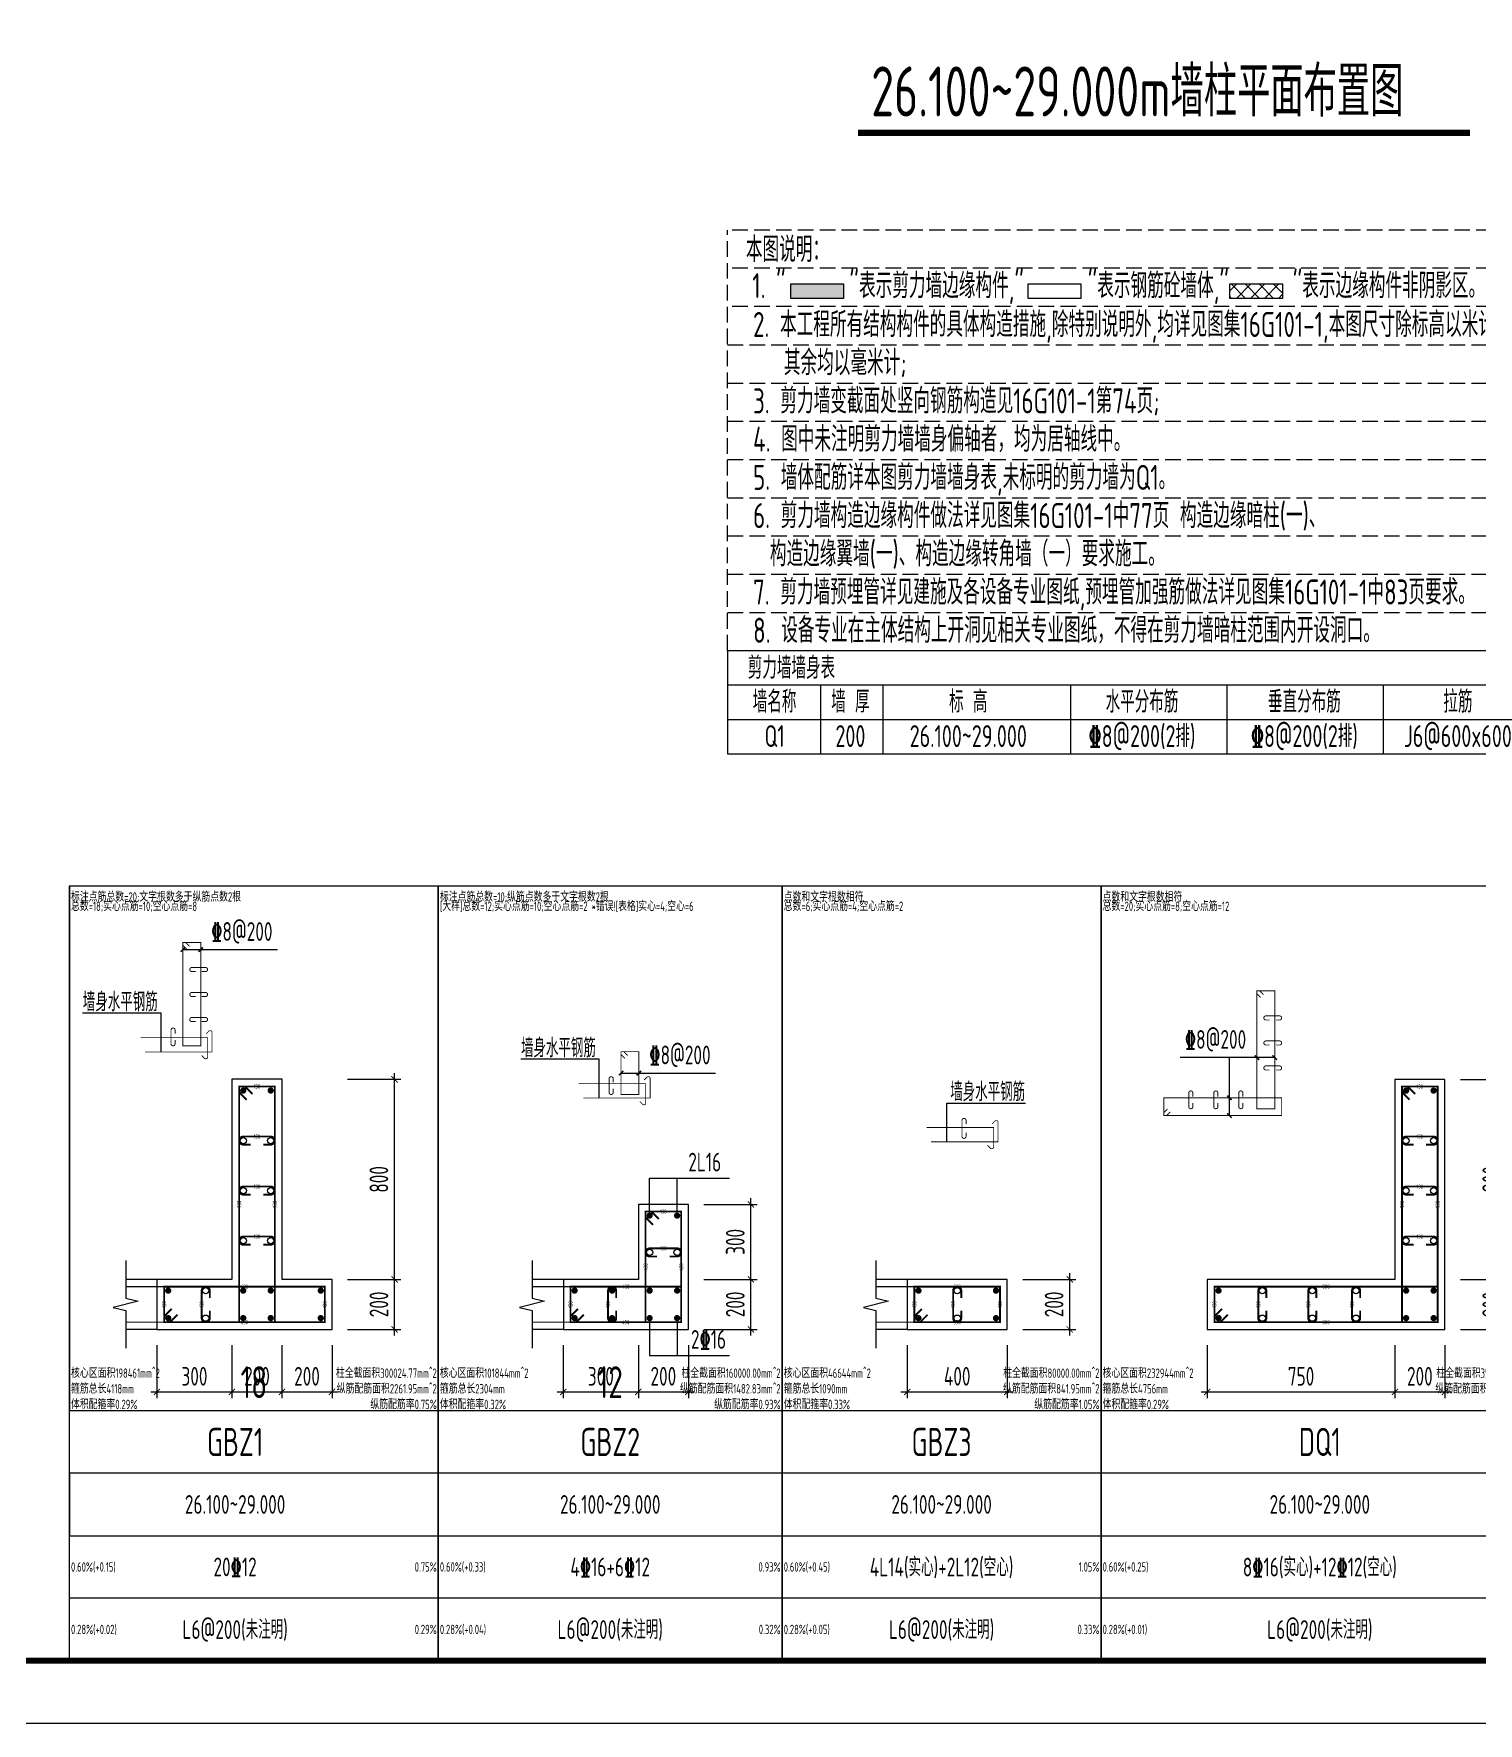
# Model space of a CAD drawing. Extents: x 826826 to 1642106, y -156213 to 399140.
# Drawn here: x 1179170 to 1202273, y 19777 to 46803 of the extents above; entities that cross this region are included whole.
import ezdxf
from ezdxf.enums import TextEntityAlignment as Align

# ---------------------------------------------------------------- set-up
doc = ezdxf.new("R2010")
doc.units = 0
doc.header["$LTSCALE"] = 1000
doc.linetypes.add('DASH', pattern=[0.35, 0.25, -0.1])
doc.layers.get('0').update_dxf_attribs({"linetype": 'CONTINUOUS'})
doc.layers.get('DEFPOINTS').update_dxf_attribs({"linetype": 'CONTINUOUS'})
for name, color, linetype in [('-TK', 7, 'CONTINUOUS'), ('COLU_DE_DIM', 3, 'CONTINUOUS'), ('COLU_DE_TH', 7, 'CONTINUOUS'), ('HATCH', 8, 'CONTINUOUS'), ('LABEL', 1, 'CONTINUOUS'), ('LINK', 6, 'CONTINUOUS'), ('LINK-INDEX', 6, 'CONTINUOUS'), ('link-墙筋', 6, 'CONTINUOUS'), ('PUB_TEXT', 2, 'CONTINUOUS'), ('REIN', 6, 'CONTINUOUS'), ('S-文字', 7, 'CONTINUOUS'), ('S-表格线', 54, 'CONTINUOUS'), ('TAB', 7, 'CONTINUOUS'), ('TAB_TEXT', 7, 'CONTINUOUS'), ('TEXT25', 2, 'CONTINUOUS'), ('THIN', 7, 'CONTINUOUS'), ('z-计算配筋', 7, 'CONTINUOUS')]:
    doc.layers.add(name, color=color, linetype=linetype)
doc.layers.add('箍筋长度', color=3, linetype='CONTINUOUS', plot=False)
doc.layers.add('配箍校核', color=34, linetype='CONTINUOUS', plot=False)
doc.styles.add('BW_Rein', font='Tssdeng.shx', dxfattribs={"width": 0.7, "bigfont": 'hztxt.shx'})
doc.styles.add('TSSD_DIMENSION', font='Tssdeng.shx', dxfattribs={"width": 0.7, "bigfont": 'tssdchn.shx'})
doc.styles.add('TSSD_REIN', font='tssdeng.shx', dxfattribs={"width": 0.7, "height": 300, "bigfont": 'tssdchn.shx'})
doc.dimstyles.new('TSSD_25_100', dxfattribs={"dimtxt": 300, "dimasz": 100, "dimexe": 100, "dimexo": 250, "dimgap": 100, "dimtad": 1, "dimdec": 0, "dimlfac": 0.25, "dimzin": 0, "dimdsep": 46, "dimtxsty": 'TSSD_DIMENSION', "dimblk": 'ARCHTICK', "dimcen": 0, "dimdle": 100, "dimclrt": 7, "dimadec": 0, "dimazin": 0, "dimtfac": 1, "dimtdec": 0, "dimtix": 1, "dimtmove": 2, "dimatfit": 3, "dimldrblk": 'ARCHTICK', "dimfxl": 0, "dimtolj": 1, "dimtzin": 0, "dimarcsym": 0})

# ---------------------------------------------------------------- blocks, each defined once
blk = doc.blocks.new('_ArchTick')
at = {"color": 0, "linetype": 'ByBlock', "const_width": 0.15}
blk.add_lwpolyline([(-0.5, -0.5), (0.5, 0.5)], dxfattribs=at)
blk = doc.blocks.new('*D788')
at = {"layer": 'COLU_DE_DIM', "color": 0, "lineweight": -2}
for p, q in [((1197940, 25827), (1197940, 24977)), ((1200940, 25827), (1200940, 24977)), ((1197840, 25077), (1201040, 25077))]:
    blk.add_line(p, q, dxfattribs=at)
at = {"layer": 'DEFPOINTS', "color": 0}
for p in [(1197940, 26077), (1200940, 26077), (1200940, 25077)]:
    blk.add_point(p, dxfattribs=at)
at = {"layer": 'COLU_DE_DIM', "color": 0, "lineweight": -2, "xscale": 100, "yscale": 100, "zscale": 100, "rotation": 180}
blk.add_blockref('_ArchTick', (1197940, 25077), dxfattribs=at)
at = {"layer": 'COLU_DE_DIM', "color": 0, "lineweight": -2, "xscale": 100, "yscale": 100, "zscale": 100}
blk.add_blockref('_ArchTick', (1200940, 25077), dxfattribs=at)
at = {"layer": 'COLU_DE_DIM', "color": 7, "insert": (1199440, 25327), "char_height": 300, "attachment_point": 5, "style": 'TSSD_DIMENSION'}
blk.add_mtext('\\A1;750', dxfattribs=at)
blk = doc.blocks.new('*D789')
at = {"layer": 'COLU_DE_DIM', "color": 0, "lineweight": -2}
for p, q in [((1200940, 25827), (1200940, 24977)), ((1201740, 25827), (1201740, 24977)), ((1200840, 25077), (1201840, 25077))]:
    blk.add_line(p, q, dxfattribs=at)
at = {"layer": 'DEFPOINTS', "color": 0}
for p in [(1200940, 26077), (1201740, 26077), (1201740, 25077)]:
    blk.add_point(p, dxfattribs=at)
at = {"layer": 'COLU_DE_DIM', "color": 0, "lineweight": -2, "xscale": 100, "yscale": 100, "zscale": 100, "rotation": 180}
blk.add_blockref('_ArchTick', (1200940, 25077), dxfattribs=at)
at = {"layer": 'COLU_DE_DIM', "color": 0, "lineweight": -2, "xscale": 100, "yscale": 100, "zscale": 100}
blk.add_blockref('_ArchTick', (1201740, 25077), dxfattribs=at)
at = {"layer": 'COLU_DE_DIM', "color": 7, "insert": (1201340, 25327), "char_height": 300, "attachment_point": 5, "style": 'TSSD_DIMENSION'}
blk.add_mtext('\\A1;200', dxfattribs=at)
blk = doc.blocks.new('*D790')
at = {"layer": 'COLU_DE_DIM', "color": 0, "lineweight": -2}
for p, q in [((1201990, 26877), (1202840, 26877)), ((1202740, 25977), (1202740, 26977)), ((1201990, 26077), (1202840, 26077))]:
    blk.add_line(p, q, dxfattribs=at)
at = {"layer": 'DEFPOINTS', "color": 0}
for p in [(1201740, 26877), (1202740, 26877), (1201740, 26077)]:
    blk.add_point(p, dxfattribs=at)
at = {"layer": 'COLU_DE_DIM', "color": 0, "lineweight": -2, "xscale": 100, "yscale": 100, "zscale": 100}
for p, rotation in [((1202740, 26877), 90), ((1202740, 26077), 270)]:
    blk.add_blockref('_ArchTick', p, dxfattribs=dict(at, rotation=rotation))
at = {"layer": 'COLU_DE_DIM', "color": 7, "insert": (1202490, 26477), "char_height": 300, "attachment_point": 5, "rotation": 90, "style": 'TSSD_DIMENSION'}
blk.add_mtext('\\A1;200', dxfattribs=at)
blk = doc.blocks.new('*D791')
at = {"layer": 'COLU_DE_DIM', "color": 0, "lineweight": -2}
for p, q in [((1201990, 30077), (1202840, 30077)), ((1202740, 26777), (1202740, 30177)), ((1201990, 26877), (1202840, 26877))]:
    blk.add_line(p, q, dxfattribs=at)
at = {"layer": 'DEFPOINTS', "color": 0}
for p in [(1201740, 30077), (1202740, 30077), (1201740, 26877)]:
    blk.add_point(p, dxfattribs=at)
at = {"layer": 'COLU_DE_DIM', "color": 0, "lineweight": -2, "xscale": 100, "yscale": 100, "zscale": 100}
for p, rotation in [((1202740, 30077), 90), ((1202740, 26877), 270)]:
    blk.add_blockref('_ArchTick', p, dxfattribs=dict(at, rotation=rotation))
at = {"layer": 'COLU_DE_DIM', "color": 7, "insert": (1202490, 28477), "char_height": 300, "attachment_point": 5, "rotation": 90, "style": 'TSSD_DIMENSION'}
blk.add_mtext('\\A1;800', dxfattribs=at)
blk = doc.blocks.new('*D792')
at = {"layer": 'COLU_DE_DIM', "color": 0, "lineweight": -2}
for p, q in [((1193140, 25827), (1193140, 24977)), ((1194740, 25827), (1194740, 24977)), ((1193040, 25077), (1194840, 25077))]:
    blk.add_line(p, q, dxfattribs=at)
at = {"layer": 'DEFPOINTS', "color": 0}
for p in [(1193140, 26077), (1194740, 26077), (1194740, 25077)]:
    blk.add_point(p, dxfattribs=at)
at = {"layer": 'COLU_DE_DIM', "color": 0, "lineweight": -2, "xscale": 100, "yscale": 100, "zscale": 100, "rotation": 180}
blk.add_blockref('_ArchTick', (1193140, 25077), dxfattribs=at)
at = {"layer": 'COLU_DE_DIM', "color": 0, "lineweight": -2, "xscale": 100, "yscale": 100, "zscale": 100}
blk.add_blockref('_ArchTick', (1194740, 25077), dxfattribs=at)
at = {"layer": 'COLU_DE_DIM', "color": 7, "insert": (1193940, 25327), "char_height": 300, "attachment_point": 5, "style": 'TSSD_DIMENSION'}
blk.add_mtext('\\A1;400', dxfattribs=at)
blk = doc.blocks.new('*D793')
at = {"layer": 'COLU_DE_DIM', "color": 0, "lineweight": -2}
for p, q in [((1194990, 26877), (1195840, 26877)), ((1195740, 25977), (1195740, 26977)), ((1194990, 26077), (1195840, 26077))]:
    blk.add_line(p, q, dxfattribs=at)
at = {"layer": 'DEFPOINTS', "color": 0}
for p in [(1194740, 26877), (1195740, 26877), (1194740, 26077)]:
    blk.add_point(p, dxfattribs=at)
at = {"layer": 'COLU_DE_DIM', "color": 0, "lineweight": -2, "xscale": 100, "yscale": 100, "zscale": 100}
for p, rotation in [((1195740, 26877), 90), ((1195740, 26077), 270)]:
    blk.add_blockref('_ArchTick', p, dxfattribs=dict(at, rotation=rotation))
at = {"layer": 'COLU_DE_DIM', "color": 7, "insert": (1195490, 26477), "char_height": 300, "attachment_point": 5, "rotation": 90, "style": 'TSSD_DIMENSION'}
blk.add_mtext('\\A1;200', dxfattribs=at)
blk = doc.blocks.new('*D794')
at = {"layer": 'COLU_DE_DIM', "color": 0, "lineweight": -2}
for p, q in [((1181140, 25827), (1181140, 24977)), ((1182340, 25827), (1182340, 24977)), ((1181040, 25077), (1182440, 25077))]:
    blk.add_line(p, q, dxfattribs=at)
at = {"layer": 'DEFPOINTS', "color": 0}
for p in [(1181140, 26077), (1182340, 26077), (1182340, 25077)]:
    blk.add_point(p, dxfattribs=at)
at = {"layer": 'COLU_DE_DIM', "color": 0, "lineweight": -2, "xscale": 100, "yscale": 100, "zscale": 100, "rotation": 180}
blk.add_blockref('_ArchTick', (1181140, 25077), dxfattribs=at)
at = {"layer": 'COLU_DE_DIM', "color": 0, "lineweight": -2, "xscale": 100, "yscale": 100, "zscale": 100}
blk.add_blockref('_ArchTick', (1182340, 25077), dxfattribs=at)
at = {"layer": 'COLU_DE_DIM', "color": 7, "insert": (1181740, 25327), "char_height": 300, "attachment_point": 5, "style": 'TSSD_DIMENSION'}
blk.add_mtext('\\A1;300', dxfattribs=at)
blk = doc.blocks.new('*D795')
at = {"layer": 'COLU_DE_DIM', "color": 0, "lineweight": -2}
for p, q in [((1182340, 25827), (1182340, 24977)), ((1183140, 25827), (1183140, 24977)), ((1182240, 25077), (1183240, 25077))]:
    blk.add_line(p, q, dxfattribs=at)
at = {"layer": 'DEFPOINTS', "color": 0}
for p in [(1182340, 26077), (1183140, 26077), (1183140, 25077)]:
    blk.add_point(p, dxfattribs=at)
at = {"layer": 'COLU_DE_DIM', "color": 0, "lineweight": -2, "xscale": 100, "yscale": 100, "zscale": 100, "rotation": 180}
blk.add_blockref('_ArchTick', (1182340, 25077), dxfattribs=at)
at = {"layer": 'COLU_DE_DIM', "color": 0, "lineweight": -2, "xscale": 100, "yscale": 100, "zscale": 100}
blk.add_blockref('_ArchTick', (1183140, 25077), dxfattribs=at)
at = {"layer": 'COLU_DE_DIM', "color": 7, "insert": (1182740, 25327), "char_height": 300, "attachment_point": 5, "style": 'TSSD_DIMENSION'}
blk.add_mtext('\\A1;200', dxfattribs=at)
blk = doc.blocks.new('*D796')
at = {"layer": 'COLU_DE_DIM', "color": 0, "lineweight": -2}
for p, q in [((1183140, 25827), (1183140, 24977)), ((1183940, 25827), (1183940, 24977)), ((1183040, 25077), (1184040, 25077))]:
    blk.add_line(p, q, dxfattribs=at)
at = {"layer": 'DEFPOINTS', "color": 0}
for p in [(1183140, 26077), (1183940, 26077), (1183940, 25077)]:
    blk.add_point(p, dxfattribs=at)
at = {"layer": 'COLU_DE_DIM', "color": 0, "lineweight": -2, "xscale": 100, "yscale": 100, "zscale": 100, "rotation": 180}
blk.add_blockref('_ArchTick', (1183140, 25077), dxfattribs=at)
at = {"layer": 'COLU_DE_DIM', "color": 0, "lineweight": -2, "xscale": 100, "yscale": 100, "zscale": 100}
blk.add_blockref('_ArchTick', (1183940, 25077), dxfattribs=at)
at = {"layer": 'COLU_DE_DIM', "color": 7, "insert": (1183540, 25327), "char_height": 300, "attachment_point": 5, "style": 'TSSD_DIMENSION'}
blk.add_mtext('\\A1;200', dxfattribs=at)
blk = doc.blocks.new('*D797')
at = {"layer": 'COLU_DE_DIM', "color": 0, "lineweight": -2}
for p, q in [((1184190, 26877), (1185040, 26877)), ((1184940, 25977), (1184940, 26977)), ((1184190, 26077), (1185040, 26077))]:
    blk.add_line(p, q, dxfattribs=at)
at = {"layer": 'DEFPOINTS', "color": 0}
for p in [(1183940, 26877), (1184940, 26877), (1183940, 26077)]:
    blk.add_point(p, dxfattribs=at)
at = {"layer": 'COLU_DE_DIM', "color": 0, "lineweight": -2, "xscale": 100, "yscale": 100, "zscale": 100}
for p, rotation in [((1184940, 26877), 90), ((1184940, 26077), 270)]:
    blk.add_blockref('_ArchTick', p, dxfattribs=dict(at, rotation=rotation))
at = {"layer": 'COLU_DE_DIM', "color": 7, "insert": (1184690, 26477), "char_height": 300, "attachment_point": 5, "rotation": 90, "style": 'TSSD_DIMENSION'}
blk.add_mtext('\\A1;200', dxfattribs=at)
blk = doc.blocks.new('*D798')
at = {"layer": 'COLU_DE_DIM', "color": 0, "lineweight": -2}
for p, q in [((1184190, 30078), (1185040, 30078)), ((1184940, 26777), (1184940, 30178)), ((1184190, 26877), (1185040, 26877))]:
    blk.add_line(p, q, dxfattribs=at)
at = {"layer": 'DEFPOINTS', "color": 0}
for p in [(1183940, 30078), (1184940, 30078), (1183940, 26877)]:
    blk.add_point(p, dxfattribs=at)
at = {"layer": 'COLU_DE_DIM', "color": 0, "lineweight": -2, "xscale": 100, "yscale": 100, "zscale": 100}
for p, rotation in [((1184940, 30078), 90), ((1184940, 26877), 270)]:
    blk.add_blockref('_ArchTick', p, dxfattribs=dict(at, rotation=rotation))
at = {"layer": 'COLU_DE_DIM', "color": 7, "insert": (1184690, 28477), "char_height": 300, "attachment_point": 5, "rotation": 90, "style": 'TSSD_DIMENSION'}
blk.add_mtext('\\A1;800', dxfattribs=at)
blk = doc.blocks.new('*D804')
at = {"layer": 'COLU_DE_DIM', "color": 0, "lineweight": -2}
for p, q in [((1187640, 25827), (1187640, 24977)), ((1188840, 25827), (1188840, 24977)), ((1187540, 25077), (1188940, 25077))]:
    blk.add_line(p, q, dxfattribs=at)
at = {"layer": 'DEFPOINTS', "color": 0}
for p in [(1187640, 26077), (1188840, 26077), (1188840, 25077)]:
    blk.add_point(p, dxfattribs=at)
at = {"layer": 'COLU_DE_DIM', "color": 0, "lineweight": -2, "xscale": 100, "yscale": 100, "zscale": 100, "rotation": 180}
blk.add_blockref('_ArchTick', (1187640, 25077), dxfattribs=at)
at = {"layer": 'COLU_DE_DIM', "color": 0, "lineweight": -2, "xscale": 100, "yscale": 100, "zscale": 100}
blk.add_blockref('_ArchTick', (1188840, 25077), dxfattribs=at)
at = {"layer": 'COLU_DE_DIM', "color": 7, "insert": (1188240, 25327), "char_height": 300, "attachment_point": 5, "style": 'TSSD_DIMENSION'}
blk.add_mtext('\\A1;300', dxfattribs=at)
blk = doc.blocks.new('*D805')
at = {"layer": 'COLU_DE_DIM', "color": 0, "lineweight": -2}
for p, q in [((1188840, 25827), (1188840, 24977)), ((1189640, 25827), (1189640, 24977)), ((1188740, 25077), (1189740, 25077))]:
    blk.add_line(p, q, dxfattribs=at)
at = {"layer": 'DEFPOINTS', "color": 0}
for p in [(1188840, 26077), (1189640, 26077), (1189640, 25077)]:
    blk.add_point(p, dxfattribs=at)
at = {"layer": 'COLU_DE_DIM', "color": 0, "lineweight": -2, "xscale": 100, "yscale": 100, "zscale": 100, "rotation": 180}
blk.add_blockref('_ArchTick', (1188840, 25077), dxfattribs=at)
at = {"layer": 'COLU_DE_DIM', "color": 0, "lineweight": -2, "xscale": 100, "yscale": 100, "zscale": 100}
blk.add_blockref('_ArchTick', (1189640, 25077), dxfattribs=at)
at = {"layer": 'COLU_DE_DIM', "color": 7, "insert": (1189240, 25327), "char_height": 300, "attachment_point": 5, "style": 'TSSD_DIMENSION'}
blk.add_mtext('\\A1;200', dxfattribs=at)
blk = doc.blocks.new('*D806')
at = {"layer": 'COLU_DE_DIM', "color": 0, "lineweight": -2}
for p, q in [((1189890, 26877), (1190740, 26877)), ((1190640, 25977), (1190640, 26977)), ((1189890, 26077), (1190740, 26077))]:
    blk.add_line(p, q, dxfattribs=at)
at = {"layer": 'DEFPOINTS', "color": 0}
for p in [(1189640, 26877), (1190640, 26877), (1189640, 26077)]:
    blk.add_point(p, dxfattribs=at)
at = {"layer": 'COLU_DE_DIM', "color": 0, "lineweight": -2, "xscale": 100, "yscale": 100, "zscale": 100}
for p, rotation in [((1190640, 26877), 90), ((1190640, 26077), 270)]:
    blk.add_blockref('_ArchTick', p, dxfattribs=dict(at, rotation=rotation))
at = {"layer": 'COLU_DE_DIM', "color": 7, "insert": (1190390, 26477), "char_height": 300, "attachment_point": 5, "rotation": 90, "style": 'TSSD_DIMENSION'}
blk.add_mtext('\\A1;200', dxfattribs=at)
blk = doc.blocks.new('*D807')
at = {"layer": 'COLU_DE_DIM', "color": 0, "lineweight": -2}
for p, q in [((1190640, 26777), (1190640, 28177)), ((1189890, 28077), (1190740, 28077)), ((1189890, 26877), (1190740, 26877))]:
    blk.add_line(p, q, dxfattribs=at)
at = {"layer": 'DEFPOINTS', "color": 0}
for p in [(1189640, 28077), (1190640, 28077), (1189640, 26877)]:
    blk.add_point(p, dxfattribs=at)
at = {"layer": 'COLU_DE_DIM', "color": 0, "lineweight": -2, "xscale": 100, "yscale": 100, "zscale": 100}
for p, rotation in [((1190640, 28077), 90), ((1190640, 26877), 270)]:
    blk.add_blockref('_ArchTick', p, dxfattribs=dict(at, rotation=rotation))
at = {"layer": 'COLU_DE_DIM', "color": 7, "insert": (1190390, 27477), "char_height": 300, "attachment_point": 5, "rotation": 90, "style": 'TSSD_DIMENSION'}
blk.add_mtext('\\A1;300', dxfattribs=at)
blk = doc.blocks.new('*U15')
at = {"layer": 'HATCH'}
for points in [[(5140097, 756132), (5140097, 756363), (5140942, 756132)], [(5140097, 756363), (5140942, 756132), (5140942, 756363)]]:
    blk.add_solid(points, dxfattribs=at)
blk = doc.blocks.new('A1')
blk.add_lwpolyline([(0, 59400), (0, 0), (84100, 0), (84100, 59400)], close=True)
at = {"const_width": 100}
blk.add_lwpolyline([(2500, 58400), (2500, 1000), (83100, 1000), (83100, 58400)], close=True, dxfattribs=at)

msp = doc.modelspace()

# ---------------------------------------------------------------- hatches: boundary and pattern name
at = {"layer": 'HATCH'}
h = msp.add_hatch(dxfattribs=at)
h.set_pattern_fill('HOLE_MATETIEL', color=252, scale=50, style=0)
h.set_pattern_definition([(45, (894385.19, 76432.76), (-112.2532, 112.2532), []), (135, (894385.19, 76432.76), (-112.2532, -112.2532), [])])
h.paths.add_polyline_path([(1198299.53, 42801.78), (1199144.33, 42801.78), (1199144.33, 42571.06), (1198299.53, 42571.06)])

# ---------------------------------------------------------------- linework, layer by layer
at = {"layer": 'COLU_DE_TH'}
for points in [[(1181140.11, 26877.23), (1181140.11, 26077.23), (1183940.11, 26077.23), (1183940.11, 26877.23), (1183140.11, 26877.23), (1183140.11, 30077.72), (1182340.11, 30077.72), (1182340.11, 26877.23), (1181140.11, 26877.23)], [(1200940.11, 26877.23), (1197940.11, 26877.23), (1197940.11, 26077.23), (1201740.11, 26077.23), (1201740.11, 30077.23), (1200940.11, 30077.23), (1200940.11, 26877.23)], [(1187640.11, 26877.23), (1187640.11, 26077.23), (1189640.11, 26077.23), (1189640.11, 28077.23), (1188840.11, 28077.23), (1188840.11, 26877.23), (1187640.11, 26877.23)], [(1193140.11, 26877.23), (1193140.11, 26077.23), (1194740.11, 26077.23), (1194740.11, 26877.23), (1193140.11, 26877.23)]]:
    msp.add_lwpolyline(points, close=True, dxfattribs=at)
at = {"layer": 'LABEL'}
for p, q in [((1181555.04, 32152.4), (1183067.54, 32152.4)), ((1199019.55, 30425.83), (1197507.05, 30425.83)), ((1188562.61, 30177.23), (1190075.11, 30177.23)), ((1189020.11, 28497.23), (1190300.11, 28497.23)), ((1189020.11, 27897.23), (1189020.11, 28497.23)), ((1189460.11, 27897.23), (1189460.11, 28497.23)), ((1189020.11, 26257.23), (1189020.11, 25657.23)), ((1189460.11, 26257.23), (1189460.11, 25657.23)), ((1189020.11, 25657.23), (1190300.11, 25657.23))]:
    msp.add_line(p, q, dxfattribs=at)
at = {"layer": 'LABEL', "const_width": 25}
for points in [[(1181519.65, 32117.04), (1181590.4, 32187.76)], [(1181804.65, 32117.04), (1181875.4, 32187.76)], [(1198769.92, 30390.47), (1198699.17, 30461.18)], [(1199054.92, 30390.47), (1198984.17, 30461.18)], [(1188527.25, 30141.87), (1188598, 30212.58)], [(1188812.25, 30141.87), (1188883, 30212.58)], [(1198329.7, 29746.5), (1198258.95, 29817.21)], [(1198329.7, 29461.5), (1198258.95, 29532.21)]]:
    msp.add_lwpolyline(points, dxfattribs=at)
at = {"layer": 'LABEL'}
msp.add_lwpolyline([(1198294.32, 29496.85), (1198294.32, 30425.83)], dxfattribs=at)
at = {"layer": 'LINK', "const_width": 30}
for points in [[(1182575.11, 29750.8), (1182455.11, 29870.8), (1182455.11, 29962.72), (1183025.11, 29962.72), (1183025.11, 26192.23), (1182455.11, 26192.23), (1182455.11, 29962.72), (1182547.04, 29962.72), (1182667.04, 29842.72)], [(1201175.11, 29750.3), (1201055.11, 29870.3), (1201055.11, 29962.23), (1201625.11, 29962.23), (1201625.11, 26192.23), (1201055.11, 26192.23), (1201055.11, 29962.23), (1201147.04, 29962.23), (1201267.04, 29842.23)], [(1189075.11, 27750.3), (1188955.11, 27870.3), (1188955.11, 27962.23), (1189525.11, 27962.23), (1189525.11, 26192.23), (1188955.11, 26192.23), (1188955.11, 27962.23), (1189047.04, 27962.23), (1189167.04, 27842.23)], [(1181467.04, 26312.23), (1181347.04, 26192.23), (1181255.11, 26192.23), (1181255.11, 26762.23), (1183825.11, 26762.23), (1183825.11, 26192.23), (1181255.11, 26192.23), (1181255.11, 26284.15), (1181375.11, 26404.15)], [(1187967.04, 26312.23), (1187847.04, 26192.23), (1187755.11, 26192.23), (1187755.11, 26762.23), (1189525.11, 26762.23), (1189525.11, 26192.23), (1187755.11, 26192.23), (1187755.11, 26284.15), (1187875.11, 26404.15)], [(1193467.04, 26312.23), (1193347.04, 26192.23), (1193255.11, 26192.23), (1193255.11, 26762.23), (1194625.11, 26762.23), (1194625.11, 26192.23), (1193255.11, 26192.23), (1193255.11, 26284.15), (1193375.11, 26404.15)], [(1198267.04, 26312.23), (1198147.04, 26192.23), (1198055.11, 26192.23), (1198055.11, 26762.23), (1201625.11, 26762.23), (1201625.11, 26192.23), (1198055.11, 26192.23), (1198055.11, 26284.15), (1198175.11, 26404.15)]]:
    msp.add_lwpolyline(points, dxfattribs=at)
for points in [[(1182840.11, 29032.22), (1182960.11, 29032.22, 1), (1182960.11, 29162.22), (1182520.11, 29162.22, 1), (1182520.11, 29032.22), (1182640.11, 29032.22)], [(1201440.11, 29032.23), (1201560.11, 29032.23, 1), (1201560.11, 29162.23), (1201120.11, 29162.23, 1), (1201120.11, 29032.23), (1201240.11, 29032.23)], [(1182840.11, 28232.22), (1182960.11, 28232.22, 1), (1182960.11, 28362.22), (1182520.11, 28362.22, 1), (1182520.11, 28232.22), (1182640.11, 28232.22)], [(1201440.11, 28232.23), (1201560.11, 28232.23, 1), (1201560.11, 28362.23), (1201120.11, 28362.23, 1), (1201120.11, 28232.23), (1201240.11, 28232.23)], [(1182840.11, 27432.22), (1182960.11, 27432.22, 1), (1182960.11, 27562.22), (1182520.11, 27562.22, 1), (1182520.11, 27432.22), (1182640.11, 27432.22)], [(1201440.11, 27432.23), (1201560.11, 27432.23, 1), (1201560.11, 27562.23), (1201120.11, 27562.23, 1), (1201120.11, 27432.23), (1201240.11, 27432.23)], [(1189340.11, 27244.05), (1189460.11, 27244.05, 1), (1189460.11, 27374.05), (1189020.11, 27374.05, 1), (1189020.11, 27244.05), (1189140.11, 27244.05)], [(1181985.11, 26577.23), (1181985.11, 26697.23, 1), (1181855.11, 26697.23), (1181855.11, 26257.23, 1), (1181985.11, 26257.23), (1181985.11, 26377.23)], [(1188485.11, 26577.23), (1188485.11, 26697.23, 1), (1188355.11, 26697.23), (1188355.11, 26257.23, 1), (1188485.11, 26257.23), (1188485.11, 26377.23)], [(1194005.11, 26577.23), (1194005.11, 26697.23, 1), (1193875.11, 26697.23), (1193875.11, 26257.23, 1), (1194005.11, 26257.23), (1194005.11, 26377.23)], [(1198885.11, 26577.23), (1198885.11, 26697.23, 1), (1198755.11, 26697.23), (1198755.11, 26257.23, 1), (1198885.11, 26257.23), (1198885.11, 26377.23)], [(1199685.11, 26577.23), (1199685.11, 26697.23, 1), (1199555.11, 26697.23), (1199555.11, 26257.23, 1), (1199685.11, 26257.23), (1199685.11, 26377.23)], [(1200385.11, 26577.23), (1200385.11, 26697.23, 1), (1200255.11, 26697.23), (1200255.11, 26257.23, 1), (1200385.11, 26257.23), (1200385.11, 26377.23)]]:
    msp.add_lwpolyline(points, format="xyb", dxfattribs=at)
at = {"layer": 'LINK-INDEX', "const_width": 15}
for points in [[(1181615.04, 32160.37), (1181555.04, 32220.37), (1181555.04, 32266.33), (1181840.04, 32266.33), (1181840.04, 30612.9), (1181555.04, 30612.9), (1181555.04, 32266.33), (1181601, 32266.33), (1181661, 32206.33)], [(1198794.55, 31385.89), (1198734.55, 31445.89), (1198734.55, 31491.85), (1199019.55, 31491.85), (1199019.55, 29606.85), (1198734.55, 29606.85), (1198734.55, 31491.85), (1198780.51, 31491.85), (1198840.51, 31431.85)], [(1188622.61, 30413.77), (1188562.61, 30473.77), (1188562.61, 30519.73), (1188847.61, 30519.73), (1188847.61, 29834.73), (1188562.61, 29834.73), (1188562.61, 30519.73), (1188608.57, 30519.73), (1188668.57, 30459.73)], [(1197350.51, 29556.85), (1197290.51, 29496.85), (1197244.54, 29496.85), (1197244.54, 29781.85), (1199129.55, 29781.85), (1199129.55, 29496.85), (1197244.54, 29496.85), (1197244.54, 29542.81), (1197304.54, 29602.81)]]:
    msp.add_lwpolyline(points, dxfattribs=at)
for points in [[(1181857.54, 31801.33), (1181917.54, 31801.33, 1), (1181917.54, 31866.33), (1181697.54, 31866.33, 1), (1181697.54, 31801.33), (1181757.54, 31801.33)], [(1181857.54, 31401.33), (1181917.54, 31401.33, 1), (1181917.54, 31466.33), (1181697.54, 31466.33, 1), (1181697.54, 31401.33), (1181757.54, 31401.33)], [(1199037.05, 31026.85), (1199097.05, 31026.85, 1), (1199097.05, 31091.85), (1198877.05, 31091.85, 1), (1198877.05, 31026.85), (1198937.05, 31026.85)], [(1181430.04, 30805.4), (1181430.04, 30865.4, 1), (1181365.04, 30865.4), (1181365.04, 30645.4, 1), (1181430.04, 30645.4), (1181430.04, 30705.4)], [(1181857.54, 31001.33), (1181917.54, 31001.33, 1), (1181917.54, 31066.33), (1181697.54, 31066.33, 1), (1181697.54, 31001.33), (1181757.54, 31001.33)], [(1199037.05, 30626.85), (1199097.05, 30626.85, 1), (1199097.05, 30691.85), (1198877.05, 30691.85, 1), (1198877.05, 30626.85), (1198937.05, 30626.85)], [(1199037.05, 30226.85), (1199097.05, 30226.85, 1), (1199097.05, 30291.85), (1198877.05, 30291.85, 1), (1198877.05, 30226.85), (1198937.05, 30226.85)], [(1188437.61, 30027.23), (1188437.61, 30087.23, 1), (1188372.61, 30087.23), (1188372.61, 29867.23, 1), (1188437.61, 29867.23), (1188437.61, 29927.23)], [(1197709.54, 29799.35), (1197709.54, 29859.35, 1), (1197644.54, 29859.35), (1197644.54, 29639.35, 1), (1197709.54, 29639.35), (1197709.54, 29699.35)], [(1198109.54, 29799.35), (1198109.54, 29859.35, 1), (1198044.54, 29859.35), (1198044.54, 29639.35, 1), (1198109.54, 29639.35), (1198109.54, 29699.35)], [(1198509.54, 29799.35), (1198509.54, 29859.35, 1), (1198444.54, 29859.35), (1198444.54, 29639.35, 1), (1198509.54, 29639.35), (1198509.54, 29699.35)], [(1194081.63, 29360.41), (1194081.63, 29420.41, 1), (1194016.63, 29420.41), (1194016.63, 29164.7, 1), (1194081.63, 29164.7), (1194081.63, 29224.7)]]:
    msp.add_lwpolyline(points, format="xyb", dxfattribs=at)
at = {"layer": 'LINK-INDEX', "color": 1, "const_width": 20}
for points in [[(1181355.11, 26762.23), (1180640.11, 26762.23)], [(1187855.11, 26762.23), (1187140.11, 26762.23)], [(1193355.11, 26762.23), (1192640.11, 26762.23)], [(1181355.11, 26192.23), (1180640.11, 26192.23)], [(1187855.11, 26192.23), (1187140.11, 26192.23)], [(1193355.11, 26192.23), (1192640.11, 26192.23)]]:
    msp.add_lwpolyline(points, dxfattribs=at)
at = {"layer": 'link-墙筋', "color": 152, "const_width": 12.5}
for points in [[(1180950.91, 30515.66), (1182020.91, 30515.66), (1182020.91, 30831.33, 0.41421356), (1181996.91, 30855.33), (1181988.42, 30855.33, 0.19891237), (1181971.45, 30848.3), (1181925.49, 30802.34)], [(1180880.04, 30745.49), (1181950.04, 30745.49), (1181950.04, 30429.82, -0.41421356), (1181926.04, 30405.82), (1181917.56, 30405.82, -0.19891237), (1181900.58, 30412.85), (1181854.62, 30458.81)], [(1187887.61, 30009.73), (1188957.61, 30009.73), (1188957.61, 29694.05, -0.41421356), (1188933.61, 29670.05), (1188925.13, 29670.05, -0.19891237), (1188908.16, 29677.08), (1188862.19, 29723.04)], [(1187958.48, 29779.89), (1189028.48, 29779.89), (1189028.48, 30095.57, 0.41421356), (1189004.48, 30119.57), (1188996, 30119.57, 0.19891237), (1188979.03, 30112.54), (1188933.06, 30066.58)], [(1193451.52, 29307.2), (1194521.52, 29307.2), (1194521.52, 28991.52, -0.41421356), (1194497.52, 28967.52), (1194489.04, 28967.52, -0.19891237), (1194472.07, 28974.55), (1194426.11, 29020.52)], [(1193522.39, 29077.37), (1194592.39, 29077.37), (1194592.39, 29393.04, 0.41421356), (1194568.39, 29417.04), (1194559.91, 29417.04, 0.19891237), (1194542.94, 29410.01), (1194496.98, 29364.05)]]:
    msp.add_lwpolyline(points, format="xyb", dxfattribs=at)
at = {"layer": 'PUB_TEXT', "color": 7, "const_width": 100}
msp.add_lwpolyline([(1192354.99, 45220.68), (1202142.12, 45220.68)], dxfattribs=at)
at = {"layer": 'REIN', "const_width": 50}
for points in [[(1182495.11, 29897.72, 1), (1182545.11, 29897.72, 1), (1182495.11, 29897.72)], [(1182935.11, 29897.72, 1), (1182985.11, 29897.72, 1), (1182935.11, 29897.72)], [(1201095.11, 29897.23, 1), (1201145.11, 29897.23, 1), (1201095.11, 29897.23)], [(1201535.11, 29897.23, 1), (1201585.11, 29897.23, 1), (1201535.11, 29897.23)], [(1188995.11, 27897.23, 1), (1189045.11, 27897.23, 1), (1188995.11, 27897.23)], [(1189435.11, 27897.23, 1), (1189485.11, 27897.23, 1), (1189435.11, 27897.23)], [(1181295.11, 26697.23, 1), (1181345.11, 26697.23, 1), (1181295.11, 26697.23)], [(1182495.11, 26697.23, 1), (1182545.11, 26697.23, 1), (1182495.11, 26697.23)], [(1182935.11, 26697.23, 1), (1182985.11, 26697.23, 1), (1182935.11, 26697.23)], [(1183735.11, 26697.23, 1), (1183785.11, 26697.23, 1), (1183735.11, 26697.23)], [(1187795.11, 26697.23, 1), (1187845.11, 26697.23, 1), (1187795.11, 26697.23)], [(1188395.11, 26697.23, 1), (1188445.11, 26697.23, 1), (1188395.11, 26697.23)], [(1188995.11, 26697.23, 1), (1189045.11, 26697.23, 1), (1188995.11, 26697.23)], [(1189435.11, 26697.23, 1), (1189485.11, 26697.23, 1), (1189435.11, 26697.23)], [(1193295.11, 26697.23, 1), (1193345.11, 26697.23, 1), (1193295.11, 26697.23)], [(1194535.11, 26697.23, 1), (1194585.11, 26697.23, 1), (1194535.11, 26697.23)], [(1198095.11, 26697.23, 1), (1198145.11, 26697.23, 1), (1198095.11, 26697.23)], [(1201095.11, 26697.23, 1), (1201145.11, 26697.23, 1), (1201095.11, 26697.23)], [(1201535.11, 26697.23, 1), (1201585.11, 26697.23, 1), (1201535.11, 26697.23)], [(1181295.11, 26257.23, 1), (1181345.11, 26257.23, 1), (1181295.11, 26257.23)], [(1182495.11, 26257.23, 1), (1182545.11, 26257.23, 1), (1182495.11, 26257.23)], [(1182935.11, 26257.23, 1), (1182985.11, 26257.23, 1), (1182935.11, 26257.23)], [(1183735.11, 26257.23, 1), (1183785.11, 26257.23, 1), (1183735.11, 26257.23)], [(1187795.11, 26257.23, 1), (1187845.11, 26257.23, 1), (1187795.11, 26257.23)], [(1188395.11, 26257.23, 1), (1188445.11, 26257.23, 1), (1188395.11, 26257.23)], [(1188995.11, 26257.23, 1), (1189045.11, 26257.23, 1), (1188995.11, 26257.23)], [(1189435.11, 26257.23, 1), (1189485.11, 26257.23, 1), (1189435.11, 26257.23)], [(1193295.11, 26257.23, 1), (1193345.11, 26257.23, 1), (1193295.11, 26257.23)], [(1194535.11, 26257.23, 1), (1194585.11, 26257.23, 1), (1194535.11, 26257.23)], [(1198095.11, 26257.23, 1), (1198145.11, 26257.23, 1), (1198095.11, 26257.23)], [(1201095.11, 26257.23, 1), (1201145.11, 26257.23, 1), (1201095.11, 26257.23)], [(1201535.11, 26257.23, 1), (1201585.11, 26257.23, 1), (1201535.11, 26257.23)]]:
    msp.add_lwpolyline(points, format="xyb", close=True, dxfattribs=at)
at = {"layer": 'REIN'}
for centre in [(1182520.11, 29097.22), (1182960.11, 29097.22), (1201120.11, 29097.23), (1201560.11, 29097.23), (1182520.11, 28297.22), (1182960.11, 28297.22), (1201120.11, 28297.23), (1201560.11, 28297.23), (1182520.11, 27497.22), (1182960.11, 27497.22), (1189020.11, 27309.05), (1189460.11, 27309.05), (1201120.11, 27497.23), (1201560.11, 27497.23), (1181920.11, 26697.23), (1193940.11, 26697.23), (1198820.11, 26697.23), (1199620.11, 26697.23), (1200320.11, 26697.23), (1181920.11, 26257.23), (1193940.11, 26257.23), (1198820.11, 26257.23), (1199620.11, 26257.23), (1200320.11, 26257.23)]:
    msp.add_circle(centre, 50, dxfattribs=at)
at = {"layer": 'S-文字'}
for points in [[(1191276.3, 42801.78), (1192121.1, 42801.78), (1192121.1, 42571.06), (1191276.3, 42571.06)], [(1195072.77, 42801.78), (1195917.57, 42801.78), (1195917.57, 42571.06), (1195072.77, 42571.06)], [(1198299.53, 42801.78), (1199144.33, 42801.78), (1199144.33, 42571.06), (1198299.53, 42571.06)]]:
    msp.add_lwpolyline(points, close=True, dxfattribs=at)
at = {"layer": 'S-表格线', "linetype": 'DASH'}
for p, q in [((1190266.83, 36935.95), (1190266.83, 43662.71)), ((1204241.95, 43662.71), (1190266.83, 43662.71)), ((1204241.95, 43051.19), (1190266.83, 43051.19)), ((1204241.95, 42439.66), (1190266.83, 42439.66)), ((1190266.83, 41828.14), (1204241.95, 41828.14)), ((1190266.83, 41216.62), (1204241.95, 41216.62)), ((1190266.83, 40605.09), (1204241.95, 40605.09)), ((1190266.83, 39993.57), (1204241.95, 39993.57)), ((1190266.83, 39382.04), (1204241.95, 39382.04)), ((1190266.83, 38770.52), (1204241.95, 38770.52)), ((1190266.83, 38159), (1204241.95, 38159)), ((1190266.83, 37547.47), (1204241.95, 37547.47)), ((1190266.83, 36935.95), (1204241.95, 36935.95))]:
    msp.add_line(p, q, dxfattribs=at)
at = {"layer": 'S-表格线'}
for p, q in [((1190266.83, 36935.95), (1190266.83, 35285.95)), ((1190266.83, 36935.95), (1203252.58, 36935.95)), ((1190266.83, 36385.95), (1203252.58, 36385.95)), ((1191752.58, 36385.95), (1191752.58, 35285.95)), ((1192752.58, 36385.95), (1192752.58, 35285.95)), ((1195752.58, 36385.95), (1195752.58, 35285.95)), ((1198252.58, 36385.95), (1198252.58, 35285.95)), ((1200752.58, 36385.95), (1200752.58, 35285.95)), ((1190266.83, 35835.95), (1203252.58, 35835.95)), ((1190266.83, 35285.95), (1203252.58, 35285.95))]:
    msp.add_line(p, q, dxfattribs=at)
at = {"layer": 'TAB'}
for points in [[(1179740.11, 33170.61), (1185640.11, 33170.61), (1185640.11, 20777.23), (1179740.11, 20777.23), (1179740.11, 33170.61), (1179740.11, 24777.23), (1185640.11, 24777.23), (1185640.11, 23777.23), (1179740.11, 23777.23), (1179740.11, 22777.23), (1185640.11, 22777.23), (1185640.11, 21777.23), (1179740.11, 21777.23)], [(1185640.11, 33170.61), (1191140.11, 33170.61), (1191140.11, 20777.23), (1185640.11, 20777.23), (1185640.11, 33170.61), (1185640.11, 24777.23), (1191140.11, 24777.23), (1191140.11, 23777.23), (1185640.11, 23777.23), (1185640.11, 22777.23), (1191140.11, 22777.23), (1191140.11, 21777.23), (1185640.11, 21777.23)], [(1191140.11, 33170.61), (1196240.11, 33170.61), (1196240.11, 20777.23), (1191140.11, 20777.23), (1191140.11, 33170.61), (1191140.11, 24777.23), (1196240.11, 24777.23), (1196240.11, 23777.23), (1191140.11, 23777.23), (1191140.11, 22777.23), (1196240.11, 22777.23), (1196240.11, 21777.23), (1191140.11, 21777.23)], [(1196240.11, 33170.61), (1203240.11, 33170.61), (1203240.11, 20777.23), (1196240.11, 20777.23), (1196240.11, 33170.61), (1196240.11, 24777.23), (1203240.11, 24777.23), (1203240.11, 23777.23), (1196240.11, 23777.23), (1196240.11, 22777.23), (1203240.11, 22777.23), (1203240.11, 21777.23), (1196240.11, 21777.23)]]:
    msp.add_lwpolyline(points, dxfattribs=at)
at = {"layer": 'THIN'}
for p, q in [((1181140.11, 26877.23), (1180640.11, 26877.23)), ((1187640.11, 26877.23), (1187140.11, 26877.23)), ((1193140.11, 26877.23), (1192640.11, 26877.23)), ((1181140.11, 26077.23), (1180640.11, 26077.23)), ((1187640.11, 26077.23), (1187140.11, 26077.23)), ((1193140.11, 26077.23), (1192640.11, 26077.23))]:
    msp.add_line(p, q, dxfattribs=at)
for points in [[(1180640.11, 27177.23), (1180640.11, 26577.23), (1180840.11, 26527.23), (1180440.11, 26427.23), (1180640.11, 26377.23), (1180640.11, 25777.23)], [(1187140.11, 27177.23), (1187140.11, 26577.23), (1187340.11, 26527.23), (1186940.11, 26427.23), (1187140.11, 26377.23), (1187140.11, 25777.23)], [(1192640.11, 27177.23), (1192640.11, 26577.23), (1192840.11, 26527.23), (1192440.11, 26427.23), (1192640.11, 26377.23), (1192640.11, 25777.23)]]:
    msp.add_lwpolyline(points, dxfattribs=at)
at = {"layer": 'z-计算配筋'}
for p, q in [((1181204.94, 31133.34), (1179950.3, 31133.34)), ((1181204.94, 30515.66), (1181204.94, 31133.34)), ((1188212.51, 30397.57), (1186957.87, 30397.57)), ((1188212.51, 29779.89), (1188212.51, 30397.57)), ((1193776.43, 29077.37), (1193776.43, 29695.04)), ((1193776.43, 29695.04), (1195031.07, 29695.04))]:
    msp.add_line(p, q, dxfattribs=at)

# ---------------------------------------------------------------- block references
at = {"layer": '-TK'}
msp.add_blockref('A1', (1156964.92, 19777.23), dxfattribs=at)
at = {"layer": 'HATCH'}
msp.add_blockref('*U15', (-3948820.51, -713561), dxfattribs=at)

# ---------------------------------------------------------------- texts
at = {"layer": 'PUB_TEXT', "color": 7, "style": 'TSSD_REIN', "width": 0.7}
msp.add_text('26.100~29.000m墙柱平面布置图', height=800, dxfattribs=at).set_placement((1192564.57, 45480.68))
at = {"layer": 'S-文字', "style": 'TSSD_REIN', "width": 0.7}
for s, height, p in [('本图说明：', 400, (1190559.72, 43152.54)), ('1. "      "表示剪力墙边缘构件,"      "表示钢筋砼墙体,"      "表示边缘构件非阴影区。', 400, (1190661.45, 42573.58)), ('2. 本工程所有结构构件的具体构造措施,除特别说明外,均详见图集16G101-1,本图尺寸除标高以米计外,', 400, (1190674.97, 41953.28)), ('其余均以毫米计;', 400, (1191167.57, 41341.76)), ('3. 剪力墙变截面处竖向钢筋构造见16G101-1第74页;', 400, (1190674.97, 40730.23)), ('4. 图中未注明剪力墙墙身偏轴者，均为居轴线中。', 400, (1190674.97, 40118.71)), ('6. 剪力墙构造边缘构件做法详见图集16G101-1中77页 构造边缘暗柱(一)、', 400, (1190674.97, 38895.66)), ('构造边缘翼墙(一)、构造边缘转角墙（一）要求施工。', 400, (1190944.21, 38284.14)), ('7. 剪力墙预埋管详见建施及各设备专业图纸,预埋管加强筋做法详见图集16G101-1中83页要求。', 400, (1190674.97, 37672.61)), ('8. 设备专业在主体结构上开洞见相关专业图纸，不得在剪力墙暗柱范围内开设洞口。', 400, (1190674.97, 37061.09)), ('剪力墙墙身表', 350, (1190590.59, 36485.95))]:
    msp.add_text(s, height=height, dxfattribs=at).set_placement(p)
at = {"layer": 'S-文字', "color": 3, "style": 'TSSD_REIN', "width": 0.7}
msp.add_text('5. 墙体配筋详本图剪力墙墙身表,未标明的剪力墙为Q1。', height=400, dxfattribs=at).set_placement((1190674.97, 39507.18))
at = {"layer": 'S-文字', "style": 'TSSD_REIN', "width": 0.7}
for s, p in [('墙名称', (1191019.15, 35943.81)), ('墙 厚', (1192231.84, 35943.81)), ('标 高', (1194117.22, 35943.81)), ('水平分布筋', (1196895.69, 35943.81)), ('垂直分布筋', (1199492.74, 35943.81)), ('拉筋', (1201948.93, 35943.81)), ('Q1', (1191019.15, 35393.81)), ('200', (1192231.84, 35393.81)), ('26.100~29.000', (1194117.22, 35393.81)), ('%%1328@200(2排)', (1196895.69, 35393.81)), ('%%1328@200(2排)', (1199492.74, 35393.81)), ('J6@600x600', (1201948.93, 35393.81))]:
    msp.add_text(s, height=350, dxfattribs=at).set_placement(p, align=Align.CENTER)
at = {"layer": 'TAB_TEXT', "style": 'TSSD_REIN', "width": 0.7}
for s, height, p in [('GBZ1', 450, (1182390.11, 24277.23)), ('GBZ2', 450, (1188390.11, 24277.23)), ('GBZ3', 450, (1193690.11, 24277.23)), ('DQ1', 450, (1199740.11, 24277.23)), ('26.100~29.000', 300, (1182390.11, 23277.23)), ('26.100~29.000', 300, (1188390.11, 23277.23)), ('26.100~29.000', 300, (1193690.11, 23277.23)), ('26.100~29.000', 300, (1199740.11, 23277.23)), ('4L14(实心)+2L12(空心)', 300, (1193690.11, 22277.23)), ('L6@200(未注明)', 300, (1182390.11, 21277.23)), ('L6@200(未注明)', 300, (1188390.11, 21277.23)), ('L6@200(未注明)', 300, (1193690.11, 21277.23)), ('L6@200(未注明)', 300, (1199740.11, 21277.23))]:
    msp.add_text(s, height=height, dxfattribs=at).set_placement(p, align=Align.MIDDLE)
at = {"layer": 'TAB_TEXT', "color": 1, "style": 'TSSD_REIN', "width": 0.7}
for s, p in [('8%%13216(实心)+12%%13212(空心)', (1199740.11, 22277.23)), ('20%%13212', (1182390.11, 22277.23)), ('4%%13216+6%%13212', (1188390.11, 22277.23))]:
    msp.add_text(s, height=300, dxfattribs=at).set_placement(p, align=Align.MIDDLE)
at = {"layer": 'TEXT25', "style": 'TSSD_REIN', "width": 0.7}
for p in [(1182007.54, 32202.4), (1197581.67, 30475.83), (1189015.11, 30227.23)]:
    msp.add_text('%%1328@200', height=300, dxfattribs=at).set_placement(p, align=Align.BOTTOM_LEFT)
msp.add_text('2L16', height=300, rotation=0.000002, dxfattribs=at).set_placement((1189638.58, 28513.29), align=Align.BOTTOM_LEFT)
at = {"layer": 'TEXT25', "color": 1, "style": 'TSSD_REIN', "width": 0.7}
msp.add_text('2%%13216', height=300, rotation=359.999998, dxfattribs=at).set_placement((1189680.84, 25677.11), align=Align.BOTTOM_LEFT)
at = {"layer": 'z-计算配筋', "style": 'TSSD_REIN', "width": 0.7}
for p in [(1180553.73, 31316.36), (1187561.3, 30580.59), (1194427.64, 29878.07)]:
    msp.add_text('墙身水平钢筋', height=300, dxfattribs=at).set_placement(p, align=Align.MIDDLE_CENTER)
at = {"layer": '箍筋长度', "style": 'BW_Rein', "width": 0.7}
for s, rotation, p in [('138', 359.999957, (1182740.11, 29962.72)), ('138', 360, (1201340.11, 29962.23)), ('138', 360, (1182740.11, 29162.22)), ('138', 360, (1201340.11, 29162.23)), ('938', 89.999975, (1182455.11, 28077.48)), ('938', 89.999975, (1183025.11, 28077.48)), ('938', 90, (1201055.11, 28077.23)), ('938', 90, (1201625.11, 28077.23)), ('138', 360, (1189240.11, 27962.23)), ('138', 360, (1189240.11, 27374.05)), ('438', 90, (1188955.11, 27077.23)), ('438', 90, (1189525.11, 27077.23)), ('638', 360, (1182540.11, 26762.23)), ('338', 360, (1193940.11, 26762.23)), ('138', 90, (1181255.11, 26477.23)), ('138', 89.999957, (1181855.11, 26477.23)), ('138', 90, (1183825.11, 26477.23)), ('138', 90, (1187755.11, 26477.23)), ('138', 90, (1188355.11, 26477.23)), ('138', 90, (1193255.11, 26477.23)), ('138', 90, (1193875.11, 26477.23)), ('138', 90, (1194625.11, 26477.23)), ('138', 90, (1198055.11, 26477.23)), ('138', 90, (1198755.11, 26477.23)), ('138', 90, (1199555.11, 26477.23)), ('138', 90, (1200255.11, 26477.23)), ('438', 360, (1188640.11, 26192.23)), ('338', 360, (1193940.11, 26192.23))]:
    msp.add_text(s, height=65, rotation=rotation, dxfattribs=at).set_placement(p, align=Align.MIDDLE_CENTER)
for s, p in [('138', (1182740.11, 28362.22)), ('138', (1201340.11, 28362.23)), ('138', (1182740.11, 27562.22)), ('138', (1201340.11, 27562.23)), ('438', (1188640.11, 26762.23)), ('888', (1199840.11, 26762.23)), ('638', (1182540.11, 26192.23)), ('888', (1199840.11, 26192.23))]:
    msp.add_text(s, height=65, dxfattribs=at).set_placement(p, align=Align.MIDDLE_CENTER)
at = {"layer": '配箍校核', "color": 1, "style": 'BW_Rein', "width": 0.7}
for s, p in [('标注点筋总数=20;文字根数多于纵筋点数2根', (1179765.11, 32920.61)), ('标注点筋总数=10;纵筋点数多于文字根数2根', (1185665.11, 32920.61)), ('[大样]总数=12;实心点筋=10;空心点筋=2 *错误![表格]实心=4;空心=6', (1185665.11, 32770.61))]:
    msp.add_text(s, height=150, dxfattribs=at).set_placement(p)
at = {"layer": '配箍校核', "style": 'BW_Rein', "width": 0.7}
for s, p in [('点数和文字根数相符', (1191165.11, 32920.61)), ('点数和文字根数相符', (1196265.11, 32920.61)), ('总数=18;实心点筋=10;空心点筋=8', (1179765.11, 32770.61)), ('总数=6;实心点筋=4;空心点筋=2', (1191165.11, 32770.61)), ('总数=20;实心点筋=8;空心点筋=12', (1196265.11, 32770.61)), ('核心区面积198461mm^ 2', (1179765.11, 25302.23)), ('核心区面积101844mm^ 2', (1185665.11, 25302.23)), ('核心区面积46644mm^ 2', (1191165.11, 25302.23)), ('核心区面积232944mm^ 2', (1196265.11, 25302.23)), ('箍筋总长4118mm', (1179765.11, 25052.23)), ('箍筋总长2304mm', (1185665.11, 25052.23)), ('箍筋总长1090mm', (1191165.11, 25052.23)), ('箍筋总长4756mm', (1196265.11, 25052.23)), ('体积配箍率0.29%', (1179765.11, 24802.23)), ('体积配箍率0.32%', (1185665.11, 24802.23)), ('体积配箍率0.33%', (1191165.11, 24802.23)), ('体积配箍率0.29%', (1196265.11, 24802.23))]:
    msp.add_text(s, height=150, dxfattribs=at).set_placement(p)
at = {"layer": '配箍校核', "color": 1, "style": 'BW_Rein', "width": 0.7}
for s, p in [('18', (1182690.11, 25232.23)), ('12', (1188390.11, 25232.23))]:
    msp.add_text(s, height=510, dxfattribs=at).set_placement(p, align=Align.MIDDLE_CENTER)
at = {"layer": '配箍校核', "style": 'BW_Rein', "width": 0.7}
for s, p in [('柱全截面积300024.77mm^ 2', (1185615.11, 25302.23)), ('柱全截面积160000.00mm^ 2', (1191115.11, 25302.23)), ('柱全截面积80000.00mm^ 2', (1196215.11, 25302.23)), ('柱全截面积350000.06mm^ 2', (1203215.11, 25302.23)), ('纵筋配筋面积2261.95mm^ 2', (1185615.11, 25052.23)), ('纵筋配筋面积1482.83mm^ 2', (1191115.11, 25052.23)), ('纵筋配筋面积841.95mm^ 2', (1196215.11, 25052.23)), ('纵筋配筋面积2965.66mm^ 2', (1203215.11, 25052.23)), ('纵筋配筋率0.75%', (1185615.11, 24802.23)), ('纵筋配筋率0.93%', (1191115.11, 24802.23)), ('纵筋配筋率1.05%', (1196215.11, 24802.23))]:
    msp.add_text(s, height=150, dxfattribs=at).set_placement(p, align=Align.RIGHT)
for s, p in [('0.60%(+0.15)', (1179765.11, 22277.23)), ('0.60%(+0.33)', (1185665.11, 22277.23)), ('0.60%(+0.45)', (1191165.11, 22277.23)), ('0.60%(+0.25)', (1196265.11, 22277.23)), ('0.28%(+0.02)', (1179765.11, 21277.23)), ('0.28%(+0.04)', (1185665.11, 21277.23)), ('0.28%(+0.05)', (1191165.11, 21277.23)), ('0.28%(+0.01)', (1196265.11, 21277.23))]:
    msp.add_text(s, height=150, dxfattribs=at).set_placement(p, align=Align.MIDDLE_LEFT)
for s, p in [('0.75%', (1185615.11, 22277.23)), ('0.93%', (1191115.11, 22277.23)), ('1.05%', (1196215.11, 22277.23)), ('0.29%', (1185615.11, 21277.23)), ('0.32%', (1191115.11, 21277.23)), ('0.33%', (1196215.11, 21277.23))]:
    msp.add_text(s, height=150, dxfattribs=at).set_placement(p, align=Align.MIDDLE_RIGHT)

# ---------------------------------------------------------------- dimensions: what is measured, and where the dimension line sits
at = {"layer": 'COLU_DE_DIM'}
for base, p1, p2, picture, middle in [((1184940.11, 30077.72), (1183940.11, 26877.23), (1183940.11, 30077.72), '*D798', (1184690.11, 28477.48)), ((1202740.11, 30077.23), (1201740.11, 26877.23), (1201740.11, 30077.23), '*D791', (1202490.11, 28477.23)), ((1190640.11, 28077.23), (1189640.11, 26877.23), (1189640.11, 28077.23), '*D807', (1190390.11, 27477.23)), ((1184940.11, 26877.23), (1183940.11, 26077.23), (1183940.11, 26877.23), '*D797', (1184690.11, 26477.23)), ((1190640.11, 26877.23), (1189640.11, 26077.23), (1189640.11, 26877.23), '*D806', (1190390.11, 26477.23)), ((1195740.11, 26877.23), (1194740.11, 26077.23), (1194740.11, 26877.23), '*D793', (1195490.11, 26477.23)), ((1202740.11, 26877.23), (1201740.11, 26077.23), (1201740.11, 26877.23), '*D790', (1202490.11, 26477.23))]:
    dim = msp.add_linear_dim(base=base, p1=p1, p2=p2, angle=90, dimstyle='TSSD_25_100', dxfattribs=at)
    dim.commit()
    dim.dimension.update_dxf_attribs({"geometry": picture, "text_midpoint": middle})
for base, p1, p2, picture, middle in [((1182340.11, 25077.23), (1181140.11, 26077.23), (1182340.11, 26077.23), '*D794', (1181740.11, 25327.23)), ((1183140.11, 25077.23), (1182340.11, 26077.23), (1183140.11, 26077.23), '*D795', (1182740.11, 25327.23)), ((1183940.11, 25077.23), (1183140.11, 26077.23), (1183940.11, 26077.23), '*D796', (1183540.11, 25327.23)), ((1188840.11, 25077.23), (1187640.11, 26077.23), (1188840.11, 26077.23), '*D804', (1188240.11, 25327.23)), ((1189640.11, 25077.23), (1188840.11, 26077.23), (1189640.11, 26077.23), '*D805', (1189240.11, 25327.23)), ((1194740.11, 25077.23), (1193140.11, 26077.23), (1194740.11, 26077.23), '*D792', (1193940.11, 25327.23)), ((1200940.11, 25077.23), (1197940.11, 26077.23), (1200940.11, 26077.23), '*D788', (1199440.11, 25327.23)), ((1201740.11, 25077.23), (1200940.11, 26077.23), (1201740.11, 26077.23), '*D789', (1201340.11, 25327.23))]:
    dim = msp.add_linear_dim(base=base, p1=p1, p2=p2, dimstyle='TSSD_25_100', dxfattribs=at)
    dim.commit()
    dim.dimension.update_dxf_attribs({"geometry": picture, "text_midpoint": middle})

doc.saveas('drawing.dxf')
